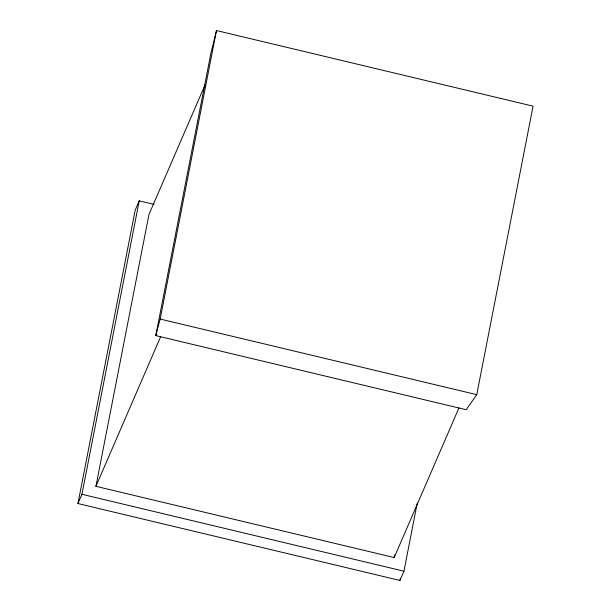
<?xml version="1.0" encoding="UTF-8"?>
<svg xmlns="http://www.w3.org/2000/svg" width="611" height="611" viewBox="0 0 611 611"><rect width="100%" height="100%" fill="white"/><g stroke="black" fill="none" stroke-linecap="round" stroke-linejoin="round"><path stroke-width="0.92" d="M417.26 502.983L403.947 571.201L399.945 580.45L77.933 503.54L135.214 210.085L139.216 200.843L154.064 204.387M77.933 503.54L81.935 494.291L139.216 200.843M458.976 407.85L394.187 557.553L95.912 486.31L148.969 214.492L205.044 84.914M155.774 335.592L210.986 52.752L216.493 30.55L533.067 106.161L476.756 394.66L466.14 409.721L155.774 335.592L160.181 319.049L216.493 30.55M394.187 557.553L394.737 554.75M399.945 580.45L400.312 578.579M95.912 486.31L160.693 336.608M160.181 319.049L476.756 394.66M81.935 494.291L403.947 571.201"/></g></svg>
